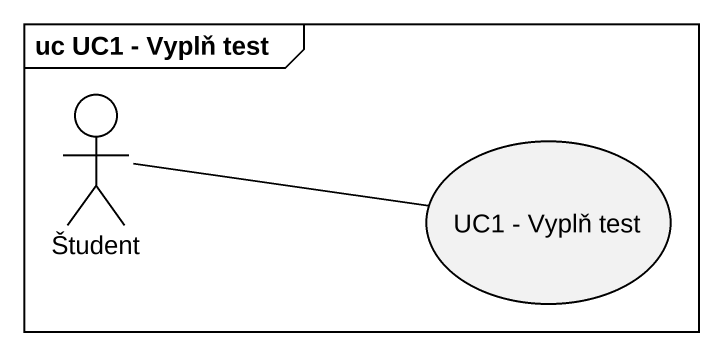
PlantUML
@startuml
mainframe uc UC1 - Vyplň test
actor Študent
usecase "UC1 - Vyplň test" as UC1_Vyplň_test
Študent -right- UC1_Vyplň_test
@enduml
